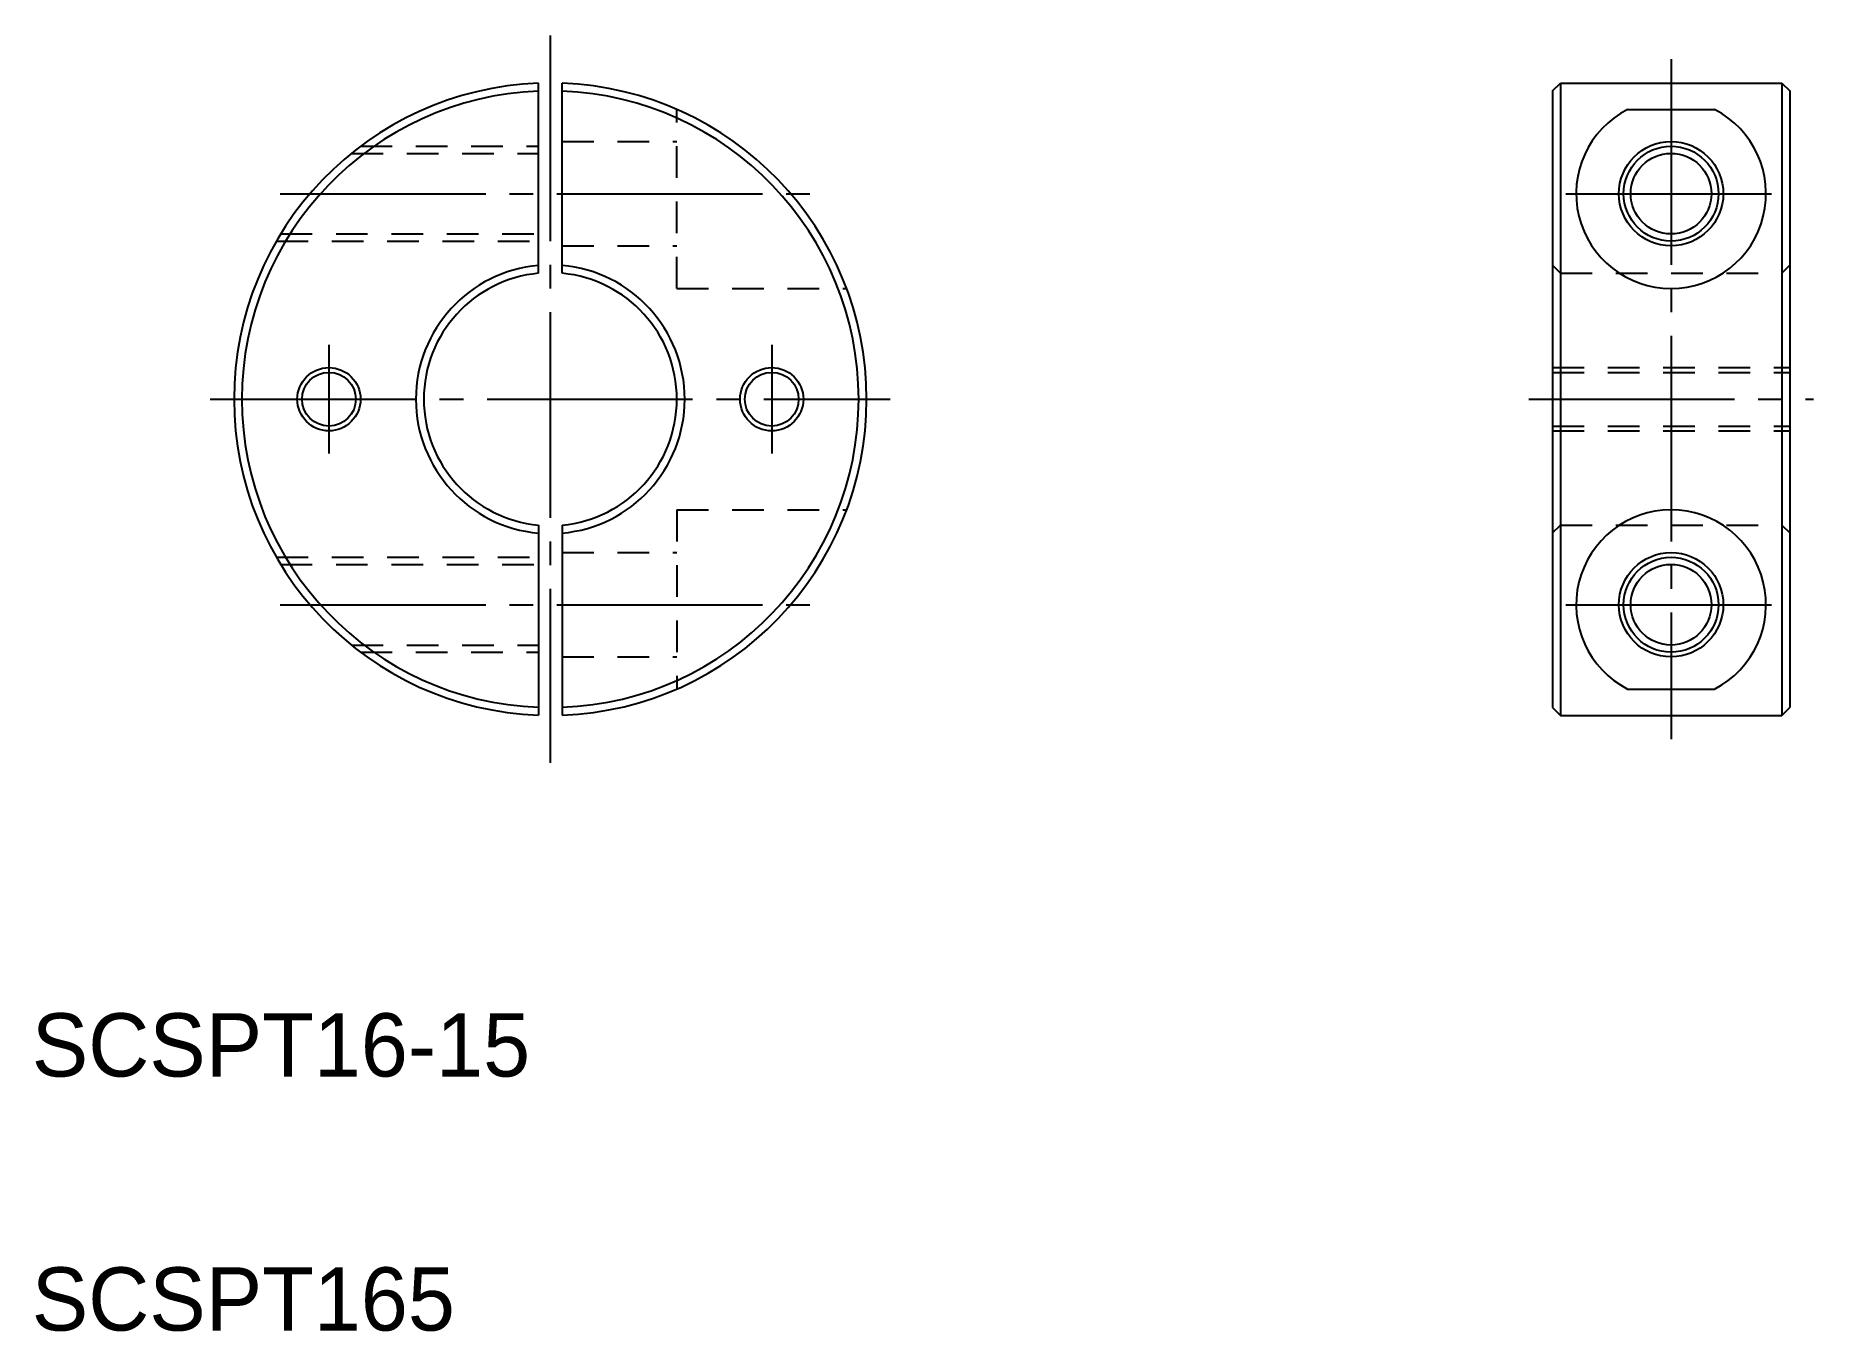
# Model space of a CAD drawing. Extents: x 96 to 208, y 171 to 253.
import ezdxf

# ---------------------------------------------------------------- set-up
doc = ezdxf.new("R2010")
doc.units = 0
doc.linetypes.add('CENTER', pattern=[17.5, 13, -1.5, 1.5, -1.5])
doc.linetypes.add('DASHED', pattern=[3.5, 2, -1.5])
doc.layers.get('0').update_dxf_attribs({"linetype": 'CONTINUOUS'})
doc.layers.add('CENTER', color=1, linetype='CENTER')

msp = doc.modelspace()

# ---------------------------------------------------------------- linework, layer by layer
at = {"color": 7, "linetype": 'CONTINUOUS'}
for p, q in [((127.33, 237.61), (127.33, 249.63)), ((128.83, 237.61), (128.83, 249.63)), ((191.45, 249.14), (191.95, 249.64)), ((191.95, 249.64), (191.95, 209.64)), ((191.95, 249.64), (205.95, 249.64)), ((205.95, 249.64), (205.95, 209.64)), ((205.95, 249.64), (206.45, 249.14)), ((191.45, 249.14), (191.45, 210.14)), ((206.45, 249.14), (206.45, 210.14)), ((196.2, 247.97), (201.71, 247.97)), ((127.33, 221.68), (127.33, 209.66)), ((128.83, 221.68), (128.83, 209.66)), ((196.2, 211.31), (201.71, 211.31)), ((191.45, 210.14), (191.95, 209.64)), ((191.95, 209.64), (205.95, 209.64)), ((205.95, 209.64), (206.45, 210.14))]:
    msp.add_line(p, q, dxfattribs=at)
at = {"color": 3, "linetype": 'DASHED'}
for p, q in [((136.08, 236.64), (136.08, 247.97)), ((115.5, 245.19), (127.33, 245.19)), ((116.08, 245.64), (127.33, 245.64)), ((128.83, 245.94), (136.08, 245.94)), ((110.76, 239.64), (127.33, 239.64)), ((111.03, 240.09), (127.33, 240.09)), ((128.83, 239.34), (136.08, 239.34)), ((191.45, 238.11), (191.95, 237.61)), ((191.95, 237.61), (205.95, 237.61)), ((205.95, 237.61), (206.45, 238.11)), ((136.08, 236.64), (146.82, 236.64)), ((191.45, 231.64), (206.45, 231.64)), ((191.45, 231.34), (206.45, 231.34)), ((191.45, 227.94), (206.45, 227.94)), ((191.45, 227.64), (206.45, 227.64)), ((136.08, 222.64), (136.08, 211.31)), ((136.08, 222.64), (146.82, 222.64)), ((191.45, 221.18), (191.95, 221.68)), ((191.95, 221.68), (205.95, 221.68)), ((205.95, 221.68), (206.45, 221.18)), ((110.76, 219.64), (127.33, 219.64)), ((128.83, 219.94), (136.08, 219.94)), ((111.03, 219.19), (127.33, 219.19)), ((115.5, 214.09), (127.33, 214.09)), ((116.08, 213.64), (127.33, 213.64)), ((128.83, 213.34), (136.08, 213.34))]:
    msp.add_line(p, q, dxfattribs=at)
for p, q in [((127.33, 218.67), (127.33, 218.67)), ((127.33, 215.67), (127.33, 215.67))]:
    msp.add_line(p, q)
at = {"color": 7, "linetype": 'CONTINUOUS'}
for centre in [(198.95, 242.64), (198.95, 216.64)]:
    msp.add_circle(centre, 3.3, dxfattribs=at)
at = {"color": 3, "linetype": 'CONTINUOUS'}
for centre in [(198.95, 242.64), (198.95, 216.64)]:
    msp.add_circle(centre, 3, dxfattribs=at)
for centre, radius in [((198.95, 242.64), 2.55), ((114.08, 229.64), 2), ((142.08, 229.64), 2), ((114.08, 229.64), 1.7), ((142.08, 229.64), 1.7), ((198.95, 216.64), 2.55)]:
    msp.add_circle(centre, radius)
at = {"color": 7, "linetype": 'CONTINUOUS'}
for centre, radius, start, end in [((128.08, 229.64), 20, 92.1491, 267.8509), ((128.08, 229.64), 20, 272.1491, 87.8509), ((128.08, 229.64), 19.5, 92.2042, 267.7958), ((128.08, 229.64), 19.5, 272.2042, 87.7958), ((198.95, 242.64), 6, 117.3291, 62.6709), ((128.08, 229.64), 8.5, 95.0621, 264.9379), ((128.08, 229.64), 8, 95.3794, 264.6206), ((128.08, 229.64), 8.5, 275.0621, 84.9379), ((128.08, 229.64), 8, 275.3794, 84.6206), ((198.95, 216.64), 6, 297.3291, 242.6709)]:
    msp.add_arc(centre, radius, start, end, dxfattribs=at)
at = {"layer": 'CENTER', "color": 1, "linetype": 'CENTER'}
for p, q in [((128.08, 252.64), (128.08, 206.64)), ((198.95, 251.14), (198.95, 208.14)), ((111, 242.64), (145.17, 242.64)), ((192.3, 242.64), (205.6, 242.64)), ((114.08, 233.08), (114.08, 226.21)), ((142.08, 233.08), (142.08, 226.21)), ((106.58, 229.64), (149.58, 229.64)), ((189.95, 229.64), (207.95, 229.64)), ((111, 216.64), (145.17, 216.64)), ((192.3, 216.64), (205.6, 216.64))]:
    msp.add_line(p, q, dxfattribs=at)

# ---------------------------------------------------------------- texts
for s, p in [('SCSPT16-15', (95.29, 186.8)), ('SCSPT165', (95.29, 170.73))]:
    msp.add_text(s, height=4).set_placement(p)

doc.saveas('drawing.dxf')
